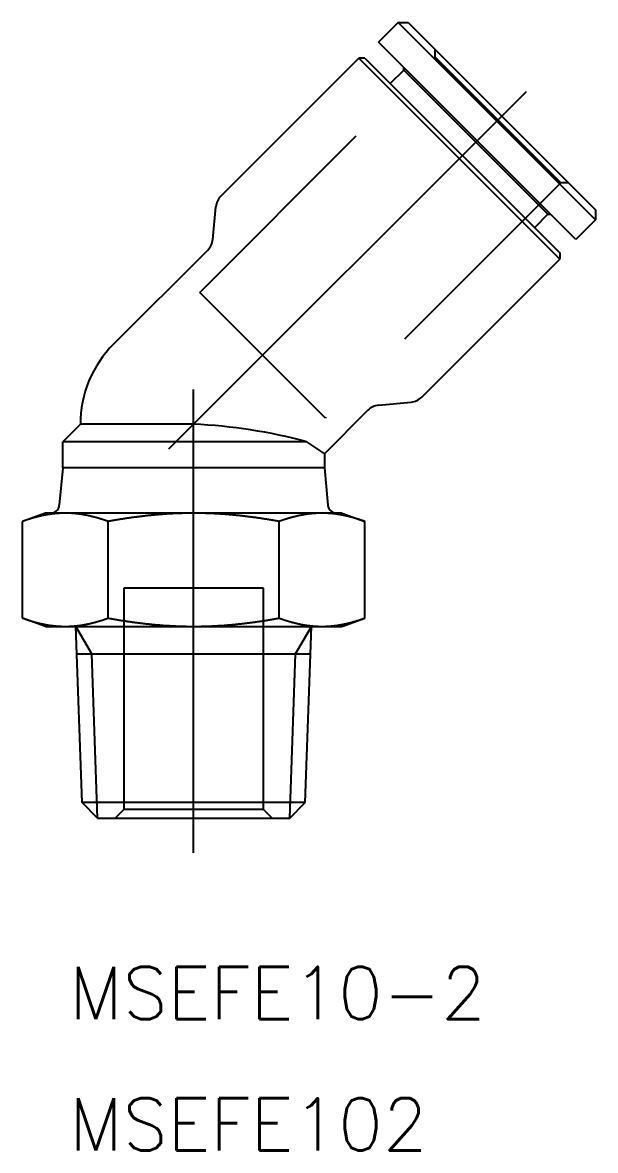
# Model space of a CAD drawing. Extents: x -9.8 to 63.4, y -19.1 to 47.7.
# Drawn here: x -9.8 to 23.1, y -19.1 to 45.7 of the extents above; entities that cross this region are included whole.
import ezdxf

# ---------------------------------------------------------------- set-up
doc = ezdxf.new("R2010")
doc.units = 0
doc.linetypes.add('CENTER', pattern=[50.8, 31.75, -6.35, 6.35, -6.35])
doc.linetypes.add('DASHED', pattern=[19.05, 12.7, -6.35])
doc.layers.get('0').update_dxf_attribs({"linetype": 'CONTINUOUS'})
doc.layers.add('CENTER', color=1, linetype='CENTER')
doc.styles.get("Standard").update_dxf_attribs({"font": 'txt.shx', "height": 3, "bigfont": 'bigfont.shx'})

msp = doc.modelspace()

# ---------------------------------------------------------------- linework, layer by layer
at = {"color": 7, "linetype": 'CONTINUOUS'}
for p, q in [((11.738, 45.652), (10.607, 44.52)), ((11.738, 45.652), (23.052, 34.338)), ((11.738, 45.652), (12.304, 45.652)), ((12.304, 45.652), (23.052, 34.904)), ((21.92, 33.207), (10.607, 44.52)), ((1.562, 35.688), (9.475, 43.601)), ((21.001, 32.075), (9.475, 43.601)), ((9.829, 43.601), (9.475, 43.601)), ((9.829, 43.601), (21.001, 32.429)), ((12.056, 42.929), (11.278, 42.152)), ((12.056, 42.929), (12.056, 43.071)), ((12.056, 42.929), (20.329, 34.656)), ((1.095, 33.211), (1.274, 35.076)), ((20.329, 34.656), (19.552, 33.878)), ((20.329, 34.656), (20.471, 34.656)), ((23.052, 34.338), (21.92, 33.207)), ((23.052, 34.904), (23.052, 34.338)), ((-4.596, 27.196), (0.807, 32.599)), ((21.001, 32.429), (21.001, 32.075)), ((13.088, 24.162), (21.001, 32.075)), ((7.5, 20.908), (9.999, 23.407)), ((10.611, 23.695), (12.476, 23.874)), ((-6.5, 22.6), (-7.5, 21.6)), ((0, 22.6), (-6.5, 22.6)), ((6.477, 21.6), (-7.5, 21.6)), ((-7.5, 20.1), (-7.5, 21.6)), ((6.477, 21.6), (7.5, 20.908)), ((7.5, 20.908), (7.5, 20.1)), ((-7.5, 20.1), (-7.707, 17.952)), ((7.5, 20.1), (-7.5, 20.1)), ((7.5, 20.1), (7.707, 17.952)), ((-8.5, 17.5), (-9.815, 17.021)), ((-7.361, 17.5), (-8.5, 17.5)), ((0, 17.5), (-7.361, 17.5)), ((7.361, 17.5), (0, 17.5)), ((8.5, 17.5), (7.361, 17.5)), ((8.5, 17.5), (9.815, 17.021)), ((-9.815, 11.479), (-9.815, 17.021)), ((-4.907, 11.479), (-4.907, 17.021)), ((4.907, 11.479), (4.907, 17.021)), ((9.815, 11.479), (9.815, 17.021)), ((-8.5, 11), (-9.815, 11.479)), ((8.5, 11), (9.815, 11.479)), ((-8.5, 11), (-7.361, 11)), ((-7.361, 11), (0, 11)), ((-6.4, 0.887), (-6.753, 11)), ((0, 11), (7.361, 11)), ((6.4, 0.887), (6.753, 11)), ((7.361, 11), (8.5, 11)), ((-6.698, 9.422), (6.698, 9.422)), ((6.4, 0.887), (-6.4, 0.887)), ((-5.513, 0), (-6.4, 0.887)), ((5.513, 0), (6.4, 0.887)), ((-5.513, 0), (5.513, 0))]:
    msp.add_line(p, q, dxfattribs=at)
at = {"color": 3, "linetype": 'DASHED'}
for p, q in [((13.859, 43.672), (13.859, 44.096)), ((0.354, 30.166), (13.859, 43.672)), ((21.072, 36.459), (13.859, 43.672)), ((21.072, 36.459), (7.566, 22.954)), ((21.496, 36.459), (21.072, 36.459)), ((7.566, 22.954), (0.354, 30.166)), ((4, 13.2), (-4, 13.2)), ((-4, 13.2), (-4, 0.5)), ((4, 0.5), (4, 13.2)), ((-4, 0.5), (-4.5, 0)), ((4, 0.5), (-4, 0.5)), ((4.5, 0), (4, 0.5))]:
    msp.add_line(p, q, dxfattribs=at)
at = {"color": 3, "linetype": 'CONTINUOUS'}
for p, q in [((-5.842, 9.422), (-6.753, 11)), ((5.842, 9.422), (6.753, 11)), ((-5.513, 0), (-5.842, 9.422)), ((5.513, 0), (5.842, 9.422))]:
    msp.add_line(p, q, dxfattribs=at)
at = {"color": 7}
for points in [[(-7.361, 17.5, 0), (-7.387, 17.5, 0), (-7.412, 17.5, 0), (-7.437, 17.5, 0), (-7.462, 17.499, 0), (-7.488, 17.499, 0), (-7.513, 17.498, 0), (-7.538, 17.497, 0), (-7.563, 17.497, 0), (-7.588, 17.496, 0), (-7.613, 17.495, 0), (-7.638, 17.493, 0), (-7.664, 17.492, 0), (-7.689, 17.491, 0), (-7.714, 17.489, 0), (-7.739, 17.488, 0), (-7.764, 17.486, 0), (-7.789, 17.484, 0), (-7.814, 17.483, 0), (-7.839, 17.48, 0), (-7.864, 17.478, 0), (-7.889, 17.476, 0), (-7.914, 17.474, 0), (-7.939, 17.472, 0), (-7.964, 17.469, 0), (-7.989, 17.466, 0), (-8.014, 17.464, 0), (-8.039, 17.461, 0), (-8.064, 17.458, 0), (-8.089, 17.455, 0), (-8.114, 17.452, 0), (-8.139, 17.449, 0), (-8.164, 17.445, 0), (-8.189, 17.442, 0), (-8.214, 17.438, 0), (-8.239, 17.435, 0), (-8.264, 17.431, 0), (-8.289, 17.427, 0), (-8.314, 17.423, 0), (-8.34, 17.419, 0), (-8.365, 17.415, 0), (-8.39, 17.411, 0), (-8.415, 17.406, 0), (-8.44, 17.402, 0), (-8.466, 17.397, 0), (-8.491, 17.393, 0), (-8.516, 17.388, 0), (-8.542, 17.383, 0), (-8.567, 17.378, 0), (-8.592, 17.373, 0), (-8.618, 17.368, 0), (-8.643, 17.362, 0), (-8.669, 17.357, 0), (-8.694, 17.351, 0), (-8.72, 17.346, 0), (-8.745, 17.34, 0), (-8.771, 17.334, 0), (-8.797, 17.328, 0), (-8.822, 17.322, 0), (-8.848, 17.316, 0), (-8.874, 17.31, 0), (-8.9, 17.303, 0), (-8.926, 17.297, 0), (-8.952, 17.291, 0), (-8.978, 17.284, 0), (-9.004, 17.277, 0), (-9.03, 17.27, 0), (-9.056, 17.263, 0), (-9.082, 17.256, 0), (-9.108, 17.249, 0), (-9.135, 17.241, 0), (-9.161, 17.234, 0), (-9.188, 17.226, 0), (-9.214, 17.219, 0), (-9.241, 17.211, 0), (-9.267, 17.203, 0), (-9.294, 17.195, 0), (-9.321, 17.187, 0), (-9.347, 17.179, 0), (-9.374, 17.171, 0), (-9.401, 17.162, 0), (-9.428, 17.154, 0), (-9.455, 17.145, 0), (-9.483, 17.136, 0), (-9.51, 17.127, 0), (-9.537, 17.118, 0), (-9.565, 17.109, 0), (-9.592, 17.1, 0), (-9.62, 17.09, 0), (-9.647, 17.081, 0), (-9.675, 17.071, 0), (-9.703, 17.061, 0), (-9.731, 17.052, 0), (-9.759, 17.042, 0), (-9.787, 17.032, 0), (-9.815, 17.021, 0)], [(-4.907, 17.021, 0), (-4.936, 17.032, 0), (-4.964, 17.042, 0), (-4.992, 17.052, 0), (-5.02, 17.061, 0), (-5.047, 17.071, 0), (-5.075, 17.081, 0), (-5.103, 17.09, 0), (-5.13, 17.1, 0), (-5.158, 17.109, 0), (-5.185, 17.118, 0), (-5.213, 17.127, 0), (-5.24, 17.136, 0), (-5.267, 17.145, 0), (-5.294, 17.154, 0), (-5.321, 17.162, 0), (-5.348, 17.171, 0), (-5.375, 17.179, 0), (-5.402, 17.187, 0), (-5.429, 17.195, 0), (-5.455, 17.203, 0), (-5.482, 17.211, 0), (-5.508, 17.219, 0), (-5.535, 17.226, 0), (-5.561, 17.234, 0), (-5.588, 17.241, 0), (-5.614, 17.249, 0), (-5.64, 17.256, 0), (-5.666, 17.263, 0), (-5.693, 17.27, 0), (-5.719, 17.277, 0), (-5.745, 17.284, 0), (-5.771, 17.291, 0), (-5.797, 17.297, 0), (-5.823, 17.303, 0), (-5.848, 17.31, 0), (-5.874, 17.316, 0), (-5.9, 17.322, 0), (-5.926, 17.328, 0), (-5.951, 17.334, 0), (-5.977, 17.34, 0), (-6.003, 17.346, 0), (-6.028, 17.351, 0), (-6.054, 17.357, 0), (-6.079, 17.362, 0), (-6.105, 17.368, 0), (-6.13, 17.373, 0), (-6.156, 17.378, 0), (-6.181, 17.383, 0), (-6.206, 17.388, 0), (-6.232, 17.393, 0), (-6.257, 17.397, 0), (-6.282, 17.402, 0), (-6.307, 17.406, 0), (-6.332, 17.411, 0), (-6.358, 17.415, 0), (-6.383, 17.419, 0), (-6.408, 17.423, 0), (-6.433, 17.427, 0), (-6.458, 17.431, 0), (-6.483, 17.435, 0), (-6.508, 17.438, 0), (-6.533, 17.442, 0), (-6.559, 17.445, 0), (-6.584, 17.449, 0), (-6.609, 17.452, 0), (-6.634, 17.455, 0), (-6.659, 17.458, 0), (-6.684, 17.461, 0), (-6.709, 17.464, 0), (-6.734, 17.466, 0), (-6.759, 17.469, 0), (-6.784, 17.472, 0), (-6.809, 17.474, 0), (-6.834, 17.476, 0), (-6.859, 17.478, 0), (-6.884, 17.48, 0), (-6.909, 17.483, 0), (-6.934, 17.484, 0), (-6.959, 17.486, 0), (-6.984, 17.488, 0), (-7.009, 17.489, 0), (-7.034, 17.491, 0), (-7.059, 17.492, 0), (-7.084, 17.493, 0), (-7.109, 17.495, 0), (-7.134, 17.496, 0), (-7.159, 17.497, 0), (-7.184, 17.497, 0), (-7.21, 17.498, 0), (-7.235, 17.499, 0), (-7.26, 17.499, 0), (-7.285, 17.5, 0), (-7.311, 17.5, 0), (-7.336, 17.5, 0), (-7.361, 17.5, 0)], [(0, 17.5, 0), (-0.051, 17.5, 0), (-0.101, 17.5, 0), (-0.152, 17.5, 0), (-0.202, 17.499, 0), (-0.253, 17.499, 0), (-0.303, 17.498, 0), (-0.353, 17.497, 0), (-0.404, 17.497, 0), (-0.454, 17.496, 0), (-0.504, 17.495, 0), (-0.554, 17.493, 0), (-0.605, 17.492, 0), (-0.655, 17.491, 0), (-0.705, 17.489, 0), (-0.755, 17.488, 0), (-0.805, 17.486, 0), (-0.855, 17.484, 0), (-0.905, 17.483, 0), (-0.955, 17.48, 0), (-1.005, 17.478, 0), (-1.055, 17.476, 0), (-1.105, 17.474, 0), (-1.155, 17.472, 0), (-1.205, 17.469, 0), (-1.255, 17.466, 0), (-1.305, 17.464, 0), (-1.355, 17.461, 0), (-1.405, 17.458, 0), (-1.455, 17.455, 0), (-1.505, 17.452, 0), (-1.555, 17.449, 0), (-1.605, 17.445, 0), (-1.656, 17.442, 0), (-1.706, 17.438, 0), (-1.756, 17.435, 0), (-1.806, 17.431, 0), (-1.856, 17.427, 0), (-1.906, 17.423, 0), (-1.957, 17.419, 0), (-2.007, 17.415, 0), (-2.057, 17.411, 0), (-2.108, 17.406, 0), (-2.158, 17.402, 0), (-2.209, 17.397, 0), (-2.259, 17.393, 0), (-2.31, 17.388, 0), (-2.361, 17.383, 0), (-2.411, 17.378, 0), (-2.462, 17.373, 0), (-2.513, 17.368, 0), (-2.564, 17.362, 0), (-2.615, 17.357, 0), (-2.666, 17.351, 0), (-2.717, 17.346, 0), (-2.768, 17.34, 0), (-2.82, 17.334, 0), (-2.871, 17.328, 0), (-2.922, 17.322, 0), (-2.974, 17.316, 0), (-3.026, 17.31, 0), (-3.077, 17.303, 0), (-3.129, 17.297, 0), (-3.181, 17.291, 0), (-3.233, 17.284, 0), (-3.285, 17.277, 0), (-3.337, 17.27, 0), (-3.39, 17.263, 0), (-3.442, 17.256, 0), (-3.494, 17.249, 0), (-3.547, 17.241, 0), (-3.6, 17.234, 0), (-3.653, 17.226, 0), (-3.706, 17.219, 0), (-3.759, 17.211, 0), (-3.812, 17.203, 0), (-3.865, 17.195, 0), (-3.919, 17.187, 0), (-3.973, 17.179, 0), (-4.026, 17.171, 0), (-4.08, 17.162, 0), (-4.134, 17.154, 0), (-4.188, 17.145, 0), (-4.243, 17.136, 0), (-4.297, 17.127, 0), (-4.352, 17.118, 0), (-4.407, 17.109, 0), (-4.462, 17.1, 0), (-4.517, 17.09, 0), (-4.572, 17.081, 0), (-4.628, 17.071, 0), (-4.683, 17.061, 0), (-4.739, 17.052, 0), (-4.795, 17.042, 0), (-4.851, 17.032, 0), (-4.907, 17.021, 0)], [(4.907, 17.021, 0), (4.851, 17.032, 0), (4.795, 17.042, 0), (4.739, 17.052, 0), (4.683, 17.061, 0), (4.628, 17.071, 0), (4.572, 17.081, 0), (4.517, 17.09, 0), (4.462, 17.1, 0), (4.407, 17.109, 0), (4.352, 17.118, 0), (4.297, 17.127, 0), (4.243, 17.136, 0), (4.188, 17.145, 0), (4.134, 17.154, 0), (4.08, 17.162, 0), (4.026, 17.171, 0), (3.973, 17.179, 0), (3.919, 17.187, 0), (3.865, 17.195, 0), (3.812, 17.203, 0), (3.759, 17.211, 0), (3.706, 17.219, 0), (3.653, 17.226, 0), (3.6, 17.234, 0), (3.547, 17.241, 0), (3.494, 17.249, 0), (3.442, 17.256, 0), (3.39, 17.263, 0), (3.337, 17.27, 0), (3.285, 17.277, 0), (3.233, 17.284, 0), (3.181, 17.291, 0), (3.129, 17.297, 0), (3.077, 17.303, 0), (3.026, 17.31, 0), (2.974, 17.316, 0), (2.922, 17.322, 0), (2.871, 17.328, 0), (2.82, 17.334, 0), (2.768, 17.34, 0), (2.717, 17.346, 0), (2.666, 17.351, 0), (2.615, 17.357, 0), (2.564, 17.362, 0), (2.513, 17.368, 0), (2.462, 17.373, 0), (2.411, 17.378, 0), (2.361, 17.383, 0), (2.31, 17.388, 0), (2.259, 17.393, 0), (2.209, 17.397, 0), (2.158, 17.402, 0), (2.108, 17.406, 0), (2.057, 17.411, 0), (2.007, 17.415, 0), (1.957, 17.419, 0), (1.906, 17.423, 0), (1.856, 17.427, 0), (1.806, 17.431, 0), (1.756, 17.435, 0), (1.706, 17.438, 0), (1.656, 17.442, 0), (1.605, 17.445, 0), (1.555, 17.449, 0), (1.505, 17.452, 0), (1.455, 17.455, 0), (1.405, 17.458, 0), (1.355, 17.461, 0), (1.305, 17.464, 0), (1.255, 17.466, 0), (1.205, 17.469, 0), (1.155, 17.472, 0), (1.105, 17.474, 0), (1.055, 17.476, 0), (1.005, 17.478, 0), (0.955, 17.48, 0), (0.905, 17.483, 0), (0.855, 17.484, 0), (0.805, 17.486, 0), (0.755, 17.488, 0), (0.705, 17.489, 0), (0.655, 17.491, 0), (0.605, 17.492, 0), (0.554, 17.493, 0), (0.504, 17.495, 0), (0.454, 17.496, 0), (0.404, 17.497, 0), (0.353, 17.497, 0), (0.303, 17.498, 0), (0.253, 17.499, 0), (0.202, 17.499, 0), (0.152, 17.5, 0), (0.101, 17.5, 0), (0.051, 17.5, 0), (0, 17.5, 0)], [(7.361, 17.5, 0), (7.336, 17.5, 0), (7.311, 17.5, 0), (7.285, 17.5, 0), (7.26, 17.499, 0), (7.235, 17.499, 0), (7.21, 17.498, 0), (7.184, 17.497, 0), (7.159, 17.497, 0), (7.134, 17.496, 0), (7.109, 17.495, 0), (7.084, 17.493, 0), (7.059, 17.492, 0), (7.034, 17.491, 0), (7.009, 17.489, 0), (6.984, 17.488, 0), (6.959, 17.486, 0), (6.934, 17.484, 0), (6.909, 17.483, 0), (6.884, 17.48, 0), (6.859, 17.478, 0), (6.834, 17.476, 0), (6.809, 17.474, 0), (6.784, 17.472, 0), (6.759, 17.469, 0), (6.734, 17.466, 0), (6.709, 17.464, 0), (6.684, 17.461, 0), (6.659, 17.458, 0), (6.634, 17.455, 0), (6.609, 17.452, 0), (6.584, 17.449, 0), (6.559, 17.445, 0), (6.533, 17.442, 0), (6.508, 17.438, 0), (6.483, 17.435, 0), (6.458, 17.431, 0), (6.433, 17.427, 0), (6.408, 17.423, 0), (6.383, 17.419, 0), (6.358, 17.415, 0), (6.332, 17.411, 0), (6.307, 17.406, 0), (6.282, 17.402, 0), (6.257, 17.397, 0), (6.232, 17.393, 0), (6.206, 17.388, 0), (6.181, 17.383, 0), (6.156, 17.378, 0), (6.13, 17.373, 0), (6.105, 17.368, 0), (6.079, 17.362, 0), (6.054, 17.357, 0), (6.028, 17.351, 0), (6.003, 17.346, 0), (5.977, 17.34, 0), (5.951, 17.334, 0), (5.926, 17.328, 0), (5.9, 17.322, 0), (5.874, 17.316, 0), (5.848, 17.31, 0), (5.823, 17.303, 0), (5.797, 17.297, 0), (5.771, 17.291, 0), (5.745, 17.284, 0), (5.719, 17.277, 0), (5.693, 17.27, 0), (5.666, 17.263, 0), (5.64, 17.256, 0), (5.614, 17.249, 0), (5.588, 17.241, 0), (5.561, 17.234, 0), (5.535, 17.226, 0), (5.508, 17.219, 0), (5.482, 17.211, 0), (5.455, 17.203, 0), (5.429, 17.195, 0), (5.402, 17.187, 0), (5.375, 17.179, 0), (5.348, 17.171, 0), (5.321, 17.162, 0), (5.294, 17.154, 0), (5.267, 17.145, 0), (5.24, 17.136, 0), (5.213, 17.127, 0), (5.185, 17.118, 0), (5.158, 17.109, 0), (5.13, 17.1, 0), (5.103, 17.09, 0), (5.075, 17.081, 0), (5.047, 17.071, 0), (5.02, 17.061, 0), (4.992, 17.052, 0), (4.964, 17.042, 0), (4.936, 17.032, 0), (4.907, 17.021, 0)], [(9.815, 17.021, 0), (9.787, 17.032, 0), (9.759, 17.042, 0), (9.731, 17.052, 0), (9.703, 17.061, 0), (9.675, 17.071, 0), (9.647, 17.081, 0), (9.62, 17.09, 0), (9.592, 17.1, 0), (9.565, 17.109, 0), (9.537, 17.118, 0), (9.51, 17.127, 0), (9.483, 17.136, 0), (9.455, 17.145, 0), (9.428, 17.154, 0), (9.401, 17.162, 0), (9.374, 17.171, 0), (9.347, 17.179, 0), (9.321, 17.187, 0), (9.294, 17.195, 0), (9.267, 17.203, 0), (9.241, 17.211, 0), (9.214, 17.219, 0), (9.188, 17.226, 0), (9.161, 17.234, 0), (9.135, 17.241, 0), (9.108, 17.249, 0), (9.082, 17.256, 0), (9.056, 17.263, 0), (9.03, 17.27, 0), (9.004, 17.277, 0), (8.978, 17.284, 0), (8.952, 17.291, 0), (8.926, 17.297, 0), (8.9, 17.303, 0), (8.874, 17.31, 0), (8.848, 17.316, 0), (8.822, 17.322, 0), (8.797, 17.328, 0), (8.771, 17.334, 0), (8.745, 17.34, 0), (8.72, 17.346, 0), (8.694, 17.351, 0), (8.669, 17.357, 0), (8.643, 17.362, 0), (8.618, 17.368, 0), (8.592, 17.373, 0), (8.567, 17.378, 0), (8.542, 17.383, 0), (8.516, 17.388, 0), (8.491, 17.393, 0), (8.466, 17.397, 0), (8.44, 17.402, 0), (8.415, 17.406, 0), (8.39, 17.411, 0), (8.365, 17.415, 0), (8.34, 17.419, 0), (8.314, 17.423, 0), (8.289, 17.427, 0), (8.264, 17.431, 0), (8.239, 17.435, 0), (8.214, 17.438, 0), (8.189, 17.442, 0), (8.164, 17.445, 0), (8.139, 17.449, 0), (8.114, 17.452, 0), (8.089, 17.455, 0), (8.064, 17.458, 0), (8.039, 17.461, 0), (8.014, 17.464, 0), (7.989, 17.466, 0), (7.964, 17.469, 0), (7.939, 17.472, 0), (7.914, 17.474, 0), (7.889, 17.476, 0), (7.864, 17.478, 0), (7.839, 17.48, 0), (7.814, 17.483, 0), (7.789, 17.484, 0), (7.764, 17.486, 0), (7.739, 17.488, 0), (7.714, 17.489, 0), (7.689, 17.491, 0), (7.664, 17.492, 0), (7.638, 17.493, 0), (7.613, 17.495, 0), (7.588, 17.496, 0), (7.563, 17.497, 0), (7.538, 17.497, 0), (7.513, 17.498, 0), (7.488, 17.499, 0), (7.462, 17.499, 0), (7.437, 17.5, 0), (7.412, 17.5, 0), (7.387, 17.5, 0), (7.361, 17.5, 0)], [(-9.815, 11.479, 0), (-9.787, 11.469, 0), (-9.759, 11.459, 0), (-9.731, 11.449, 0), (-9.704, 11.439, 0), (-9.676, 11.429, 0), (-9.649, 11.42, 0), (-9.621, 11.41, 0), (-9.594, 11.401, 0), (-9.566, 11.392, 0), (-9.539, 11.383, 0), (-9.512, 11.374, 0), (-9.485, 11.365, 0), (-9.458, 11.356, 0), (-9.431, 11.347, 0), (-9.404, 11.339, 0), (-9.377, 11.33, 0), (-9.35, 11.322, 0), (-9.324, 11.314, 0), (-9.297, 11.306, 0), (-9.271, 11.298, 0), (-9.244, 11.29, 0), (-9.218, 11.282, 0), (-9.191, 11.275, 0), (-9.165, 11.267, 0), (-9.139, 11.26, 0), (-9.112, 11.252, 0), (-9.086, 11.245, 0), (-9.06, 11.238, 0), (-9.034, 11.231, 0), (-9.008, 11.224, 0), (-8.982, 11.217, 0), (-8.956, 11.211, 0), (-8.93, 11.204, 0), (-8.904, 11.198, 0), (-8.879, 11.191, 0), (-8.853, 11.185, 0), (-8.827, 11.179, 0), (-8.801, 11.173, 0), (-8.776, 11.167, 0), (-8.75, 11.161, 0), (-8.725, 11.155, 0), (-8.699, 11.15, 0), (-8.673, 11.144, 0), (-8.648, 11.139, 0), (-8.623, 11.133, 0), (-8.597, 11.128, 0), (-8.572, 11.123, 0), (-8.546, 11.118, 0), (-8.521, 11.113, 0), (-8.496, 11.108, 0), (-8.47, 11.104, 0), (-8.445, 11.099, 0), (-8.42, 11.095, 0), (-8.395, 11.09, 0), (-8.369, 11.086, 0), (-8.344, 11.082, 0), (-8.319, 11.078, 0), (-8.294, 11.074, 0), (-8.269, 11.07, 0), (-8.244, 11.066, 0), (-8.218, 11.062, 0), (-8.193, 11.059, 0), (-8.168, 11.055, 0), (-8.143, 11.052, 0), (-8.118, 11.049, 0), (-8.093, 11.046, 0), (-8.068, 11.043, 0), (-8.043, 11.04, 0), (-8.018, 11.037, 0), (-7.992, 11.034, 0), (-7.967, 11.031, 0), (-7.942, 11.029, 0), (-7.917, 11.026, 0), (-7.892, 11.024, 0), (-7.867, 11.022, 0), (-7.842, 11.02, 0), (-7.817, 11.018, 0), (-7.792, 11.016, 0), (-7.766, 11.014, 0), (-7.741, 11.012, 0), (-7.716, 11.011, 0), (-7.691, 11.009, 0), (-7.666, 11.008, 0), (-7.64, 11.007, 0), (-7.615, 11.005, 0), (-7.59, 11.005, 0), (-7.565, 11.004, 0), (-7.539, 11.003, 0), (-7.514, 11.002, 0), (-7.489, 11.001, 0), (-7.463, 11.001, 0), (-7.438, 11.001, 0), (-7.412, 11, 0), (-7.387, 11, 0), (-7.361, 11, 0)], [(-7.361, 11, 0), (-7.336, 11, 0), (-7.31, 11, 0), (-7.285, 11.001, 0), (-7.259, 11.001, 0), (-7.234, 11.001, 0), (-7.209, 11.002, 0), (-7.183, 11.003, 0), (-7.158, 11.004, 0), (-7.133, 11.005, 0), (-7.107, 11.005, 0), (-7.082, 11.007, 0), (-7.057, 11.008, 0), (-7.032, 11.009, 0), (-7.006, 11.011, 0), (-6.981, 11.012, 0), (-6.956, 11.014, 0), (-6.931, 11.016, 0), (-6.906, 11.018, 0), (-6.881, 11.02, 0), (-6.855, 11.022, 0), (-6.83, 11.024, 0), (-6.805, 11.026, 0), (-6.78, 11.029, 0), (-6.755, 11.031, 0), (-6.73, 11.034, 0), (-6.705, 11.037, 0), (-6.68, 11.04, 0), (-6.655, 11.043, 0), (-6.63, 11.046, 0), (-6.604, 11.049, 0), (-6.579, 11.052, 0), (-6.554, 11.055, 0), (-6.529, 11.059, 0), (-6.504, 11.062, 0), (-6.479, 11.066, 0), (-6.454, 11.07, 0), (-6.429, 11.074, 0), (-6.403, 11.078, 0), (-6.378, 11.082, 0), (-6.353, 11.086, 0), (-6.328, 11.09, 0), (-6.303, 11.095, 0), (-6.277, 11.099, 0), (-6.252, 11.104, 0), (-6.227, 11.108, 0), (-6.201, 11.113, 0), (-6.176, 11.118, 0), (-6.151, 11.123, 0), (-6.125, 11.128, 0), (-6.1, 11.133, 0), (-6.074, 11.139, 0), (-6.049, 11.144, 0), (-6.023, 11.15, 0), (-5.998, 11.155, 0), (-5.972, 11.161, 0), (-5.947, 11.167, 0), (-5.921, 11.173, 0), (-5.895, 11.179, 0), (-5.87, 11.185, 0), (-5.844, 11.191, 0), (-5.818, 11.198, 0), (-5.792, 11.204, 0), (-5.766, 11.211, 0), (-5.74, 11.217, 0), (-5.714, 11.224, 0), (-5.688, 11.231, 0), (-5.662, 11.238, 0), (-5.636, 11.245, 0), (-5.61, 11.252, 0), (-5.584, 11.26, 0), (-5.558, 11.267, 0), (-5.531, 11.275, 0), (-5.505, 11.282, 0), (-5.478, 11.29, 0), (-5.452, 11.298, 0), (-5.425, 11.306, 0), (-5.399, 11.314, 0), (-5.372, 11.322, 0), (-5.345, 11.33, 0), (-5.318, 11.339, 0), (-5.292, 11.347, 0), (-5.265, 11.356, 0), (-5.238, 11.365, 0), (-5.21, 11.374, 0), (-5.183, 11.383, 0), (-5.156, 11.392, 0), (-5.129, 11.401, 0), (-5.101, 11.41, 0), (-5.074, 11.42, 0), (-5.046, 11.429, 0), (-5.019, 11.439, 0), (-4.991, 11.449, 0), (-4.963, 11.459, 0), (-4.935, 11.469, 0), (-4.907, 11.479, 0)], [(-4.907, 11.479, 0), (-4.852, 11.469, 0), (-4.796, 11.459, 0), (-4.74, 11.449, 0), (-4.685, 11.439, 0), (-4.63, 11.429, 0), (-4.575, 11.42, 0), (-4.52, 11.41, 0), (-4.465, 11.401, 0), (-4.41, 11.392, 0), (-4.356, 11.383, 0), (-4.302, 11.374, 0), (-4.247, 11.365, 0), (-4.193, 11.356, 0), (-4.139, 11.347, 0), (-4.086, 11.339, 0), (-4.032, 11.33, 0), (-3.979, 11.322, 0), (-3.925, 11.314, 0), (-3.872, 11.306, 0), (-3.819, 11.298, 0), (-3.766, 11.29, 0), (-3.713, 11.282, 0), (-3.66, 11.275, 0), (-3.607, 11.267, 0), (-3.555, 11.26, 0), (-3.502, 11.252, 0), (-3.45, 11.245, 0), (-3.398, 11.238, 0), (-3.346, 11.231, 0), (-3.294, 11.224, 0), (-3.242, 11.217, 0), (-3.19, 11.211, 0), (-3.138, 11.204, 0), (-3.086, 11.198, 0), (-3.035, 11.191, 0), (-2.983, 11.185, 0), (-2.932, 11.179, 0), (-2.88, 11.173, 0), (-2.829, 11.167, 0), (-2.778, 11.161, 0), (-2.727, 11.155, 0), (-2.676, 11.15, 0), (-2.625, 11.144, 0), (-2.574, 11.139, 0), (-2.523, 11.133, 0), (-2.472, 11.128, 0), (-2.421, 11.123, 0), (-2.37, 11.118, 0), (-2.32, 11.113, 0), (-2.269, 11.108, 0), (-2.218, 11.104, 0), (-2.168, 11.099, 0), (-2.117, 11.095, 0), (-2.067, 11.09, 0), (-2.016, 11.086, 0), (-1.966, 11.082, 0), (-1.916, 11.078, 0), (-1.865, 11.074, 0), (-1.815, 11.07, 0), (-1.765, 11.066, 0), (-1.714, 11.062, 0), (-1.664, 11.059, 0), (-1.614, 11.055, 0), (-1.564, 11.052, 0), (-1.514, 11.049, 0), (-1.463, 11.046, 0), (-1.413, 11.043, 0), (-1.363, 11.04, 0), (-1.313, 11.037, 0), (-1.263, 11.034, 0), (-1.212, 11.031, 0), (-1.162, 11.029, 0), (-1.112, 11.026, 0), (-1.062, 11.024, 0), (-1.012, 11.022, 0), (-0.961, 11.02, 0), (-0.911, 11.018, 0), (-0.861, 11.016, 0), (-0.81, 11.014, 0), (-0.76, 11.012, 0), (-0.71, 11.011, 0), (-0.659, 11.009, 0), (-0.609, 11.008, 0), (-0.558, 11.007, 0), (-0.508, 11.005, 0), (-0.457, 11.005, 0), (-0.407, 11.004, 0), (-0.356, 11.003, 0), (-0.305, 11.002, 0), (-0.255, 11.001, 0), (-0.204, 11.001, 0), (-0.153, 11.001, 0), (-0.102, 11, 0), (-0.051, 11, 0), (0, 11, 0)], [(0, 11, 0), (0.051, 11, 0), (0.102, 11, 0), (0.153, 11.001, 0), (0.204, 11.001, 0), (0.255, 11.001, 0), (0.305, 11.002, 0), (0.356, 11.003, 0), (0.407, 11.004, 0), (0.457, 11.005, 0), (0.508, 11.005, 0), (0.558, 11.007, 0), (0.609, 11.008, 0), (0.659, 11.009, 0), (0.71, 11.011, 0), (0.76, 11.012, 0), (0.81, 11.014, 0), (0.861, 11.016, 0), (0.911, 11.018, 0), (0.961, 11.02, 0), (1.012, 11.022, 0), (1.062, 11.024, 0), (1.112, 11.026, 0), (1.162, 11.029, 0), (1.212, 11.031, 0), (1.263, 11.034, 0), (1.313, 11.037, 0), (1.363, 11.04, 0), (1.413, 11.043, 0), (1.463, 11.046, 0), (1.514, 11.049, 0), (1.564, 11.052, 0), (1.614, 11.055, 0), (1.664, 11.059, 0), (1.714, 11.062, 0), (1.765, 11.066, 0), (1.815, 11.07, 0), (1.865, 11.074, 0), (1.916, 11.078, 0), (1.966, 11.082, 0), (2.016, 11.086, 0), (2.067, 11.09, 0), (2.117, 11.095, 0), (2.168, 11.099, 0), (2.218, 11.104, 0), (2.269, 11.108, 0), (2.32, 11.113, 0), (2.37, 11.118, 0), (2.421, 11.123, 0), (2.472, 11.128, 0), (2.523, 11.133, 0), (2.574, 11.139, 0), (2.625, 11.144, 0), (2.676, 11.15, 0), (2.727, 11.155, 0), (2.778, 11.161, 0), (2.829, 11.167, 0), (2.88, 11.173, 0), (2.932, 11.179, 0), (2.983, 11.185, 0), (3.035, 11.191, 0), (3.086, 11.198, 0), (3.138, 11.204, 0), (3.19, 11.211, 0), (3.242, 11.217, 0), (3.294, 11.224, 0), (3.346, 11.231, 0), (3.398, 11.238, 0), (3.45, 11.245, 0), (3.502, 11.252, 0), (3.555, 11.26, 0), (3.607, 11.267, 0), (3.66, 11.275, 0), (3.713, 11.282, 0), (3.766, 11.29, 0), (3.819, 11.298, 0), (3.872, 11.306, 0), (3.925, 11.314, 0), (3.979, 11.322, 0), (4.032, 11.33, 0), (4.086, 11.339, 0), (4.139, 11.347, 0), (4.193, 11.356, 0), (4.247, 11.365, 0), (4.302, 11.374, 0), (4.356, 11.383, 0), (4.41, 11.392, 0), (4.465, 11.401, 0), (4.52, 11.41, 0), (4.575, 11.42, 0), (4.63, 11.429, 0), (4.685, 11.439, 0), (4.74, 11.449, 0), (4.796, 11.459, 0), (4.852, 11.469, 0), (4.907, 11.479, 0)], [(4.907, 11.479, 0), (4.935, 11.469, 0), (4.963, 11.459, 0), (4.991, 11.449, 0), (5.019, 11.439, 0), (5.046, 11.429, 0), (5.074, 11.42, 0), (5.101, 11.41, 0), (5.129, 11.401, 0), (5.156, 11.392, 0), (5.183, 11.383, 0), (5.21, 11.374, 0), (5.238, 11.365, 0), (5.265, 11.356, 0), (5.292, 11.347, 0), (5.318, 11.339, 0), (5.345, 11.33, 0), (5.372, 11.322, 0), (5.399, 11.314, 0), (5.425, 11.306, 0), (5.452, 11.298, 0), (5.478, 11.29, 0), (5.505, 11.282, 0), (5.531, 11.275, 0), (5.558, 11.267, 0), (5.584, 11.26, 0), (5.61, 11.252, 0), (5.636, 11.245, 0), (5.662, 11.238, 0), (5.688, 11.231, 0), (5.714, 11.224, 0), (5.74, 11.217, 0), (5.766, 11.211, 0), (5.792, 11.204, 0), (5.818, 11.198, 0), (5.844, 11.191, 0), (5.87, 11.185, 0), (5.895, 11.179, 0), (5.921, 11.173, 0), (5.947, 11.167, 0), (5.972, 11.161, 0), (5.998, 11.155, 0), (6.023, 11.15, 0), (6.049, 11.144, 0), (6.074, 11.139, 0), (6.1, 11.133, 0), (6.125, 11.128, 0), (6.151, 11.123, 0), (6.176, 11.118, 0), (6.201, 11.113, 0), (6.227, 11.108, 0), (6.252, 11.104, 0), (6.277, 11.099, 0), (6.303, 11.095, 0), (6.328, 11.09, 0), (6.353, 11.086, 0), (6.378, 11.082, 0), (6.403, 11.078, 0), (6.429, 11.074, 0), (6.454, 11.07, 0), (6.479, 11.066, 0), (6.504, 11.062, 0), (6.529, 11.059, 0), (6.554, 11.055, 0), (6.579, 11.052, 0), (6.604, 11.049, 0), (6.63, 11.046, 0), (6.655, 11.043, 0), (6.68, 11.04, 0), (6.705, 11.037, 0), (6.73, 11.034, 0), (6.755, 11.031, 0), (6.78, 11.029, 0), (6.805, 11.026, 0), (6.83, 11.024, 0), (6.855, 11.022, 0), (6.881, 11.02, 0), (6.906, 11.018, 0), (6.931, 11.016, 0), (6.956, 11.014, 0), (6.981, 11.012, 0), (7.006, 11.011, 0), (7.032, 11.009, 0), (7.057, 11.008, 0), (7.082, 11.007, 0), (7.107, 11.005, 0), (7.133, 11.005, 0), (7.158, 11.004, 0), (7.183, 11.003, 0), (7.209, 11.002, 0), (7.234, 11.001, 0), (7.259, 11.001, 0), (7.285, 11.001, 0), (7.31, 11, 0), (7.336, 11, 0), (7.361, 11, 0)], [(7.361, 11, 0), (7.387, 11, 0), (7.412, 11, 0), (7.438, 11.001, 0), (7.463, 11.001, 0), (7.489, 11.001, 0), (7.514, 11.002, 0), (7.539, 11.003, 0), (7.565, 11.004, 0), (7.59, 11.005, 0), (7.615, 11.005, 0), (7.64, 11.007, 0), (7.666, 11.008, 0), (7.691, 11.009, 0), (7.716, 11.011, 0), (7.741, 11.012, 0), (7.766, 11.014, 0), (7.792, 11.016, 0), (7.817, 11.018, 0), (7.842, 11.02, 0), (7.867, 11.022, 0), (7.892, 11.024, 0), (7.917, 11.026, 0), (7.942, 11.029, 0), (7.967, 11.031, 0), (7.992, 11.034, 0), (8.018, 11.037, 0), (8.043, 11.04, 0), (8.068, 11.043, 0), (8.093, 11.046, 0), (8.118, 11.049, 0), (8.143, 11.052, 0), (8.168, 11.055, 0), (8.193, 11.059, 0), (8.218, 11.062, 0), (8.244, 11.066, 0), (8.269, 11.07, 0), (8.294, 11.074, 0), (8.319, 11.078, 0), (8.344, 11.082, 0), (8.369, 11.086, 0), (8.395, 11.09, 0), (8.42, 11.095, 0), (8.445, 11.099, 0), (8.47, 11.104, 0), (8.496, 11.108, 0), (8.521, 11.113, 0), (8.546, 11.118, 0), (8.572, 11.123, 0), (8.597, 11.128, 0), (8.623, 11.133, 0), (8.648, 11.139, 0), (8.673, 11.144, 0), (8.699, 11.15, 0), (8.725, 11.155, 0), (8.75, 11.161, 0), (8.776, 11.167, 0), (8.801, 11.173, 0), (8.827, 11.179, 0), (8.853, 11.185, 0), (8.879, 11.191, 0), (8.904, 11.198, 0), (8.93, 11.204, 0), (8.956, 11.211, 0), (8.982, 11.217, 0), (9.008, 11.224, 0), (9.034, 11.231, 0), (9.06, 11.238, 0), (9.086, 11.245, 0), (9.112, 11.252, 0), (9.139, 11.26, 0), (9.165, 11.267, 0), (9.191, 11.275, 0), (9.218, 11.282, 0), (9.244, 11.29, 0), (9.271, 11.298, 0), (9.297, 11.306, 0), (9.324, 11.314, 0), (9.35, 11.322, 0), (9.377, 11.33, 0), (9.404, 11.339, 0), (9.431, 11.347, 0), (9.458, 11.356, 0), (9.485, 11.365, 0), (9.512, 11.374, 0), (9.539, 11.383, 0), (9.566, 11.392, 0), (9.594, 11.401, 0), (9.621, 11.41, 0), (9.649, 11.42, 0), (9.676, 11.429, 0), (9.704, 11.439, 0), (9.731, 11.449, 0), (9.759, 11.459, 0), (9.787, 11.469, 0), (9.815, 11.479, 0)]]:
    msp.add_polyline3d(points, dxfattribs=at)
at = {"color": 7, "linetype": 'CONTINUOUS'}
for centre, radius, start, end in [((2.269, 34.981), 1, 135, 174.52263), ((0.1, 33.306), 1, 315, 354.52263), ((0, 22.6), 6.5, 135, 180), ((12.381, 24.869), 1, 275.47737, 315), ((10.706, 22.7), 1, 95.47737, 135), ((-1.317, -7.41), 30.039, 74.96069, 87.48644), ((-8.204, 18), 0.5, 270, 354.50768), ((8.204, 18), 0.5, 185.49232, 270)]:
    msp.add_arc(centre, radius, start, end, dxfattribs=at)
at = {"layer": 'CENTER', "color": 1, "linetype": 'CENTER'}
for p, q in [((-1.414, 21.186), (19.092, 41.692)), ((0, -2), (0, 24.6))]:
    msp.add_line(p, q, dxfattribs=at)

# ---------------------------------------------------------------- texts
at = {"color": 7, "linetype": 'CONTINUOUS'}
for s, p in [('MSEFE10-2', (-7.148, -11.534)), ('MSEFE102', (-7.148, -19.071))]:
    msp.add_text(s, height=3, dxfattribs=at).set_placement(p)

doc.saveas('drawing.dxf')
